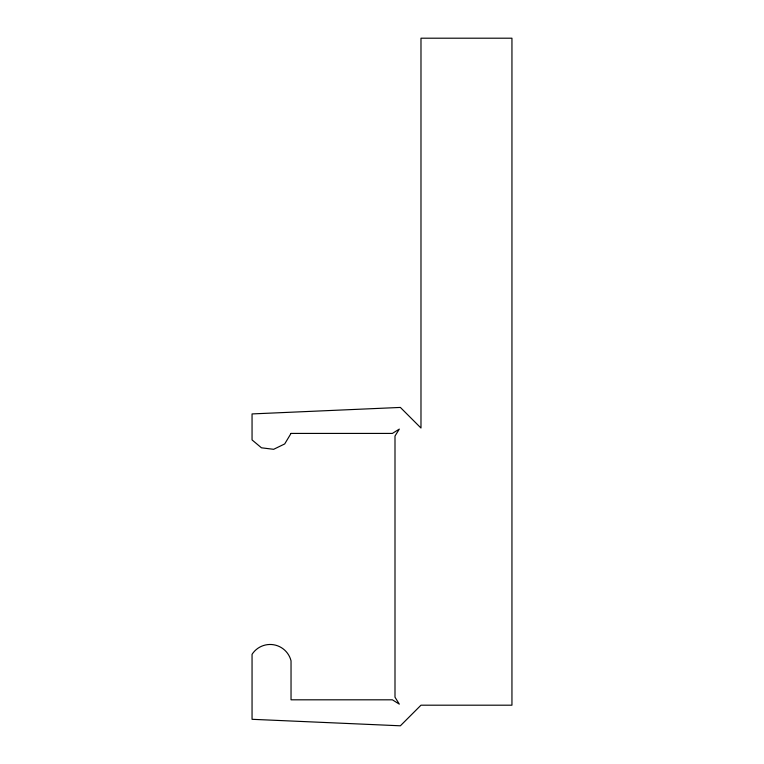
<?xml version="1.0" encoding="UTF-8"?>
<svg xmlns="http://www.w3.org/2000/svg" width="764" height="764" viewBox="0 0 764 764"><rect width="100%" height="100%" fill="white"/><g stroke="black" fill="none" stroke-linecap="round" stroke-linejoin="round"><path stroke-width="1.15" d="M291.036 433.417L284.695 443.941L273.655 449.308L261.46 447.809L252.053 439.921L252.053 413.926L400.374 407.432L420.983 428.041L420.983 38.2L511.947 38.2L511.947 705.191L420.983 705.191L400.374 725.8L252.053 719.306L252.053 654.328A21.526 21.526 0 0 1 291.036 660.831L291.036 699.814L392.4 699.814L399.314 704.131L394.998 697.207L394.998 436.024L399.314 429.101L392.4 433.417L291.036 433.417"/></g></svg>
